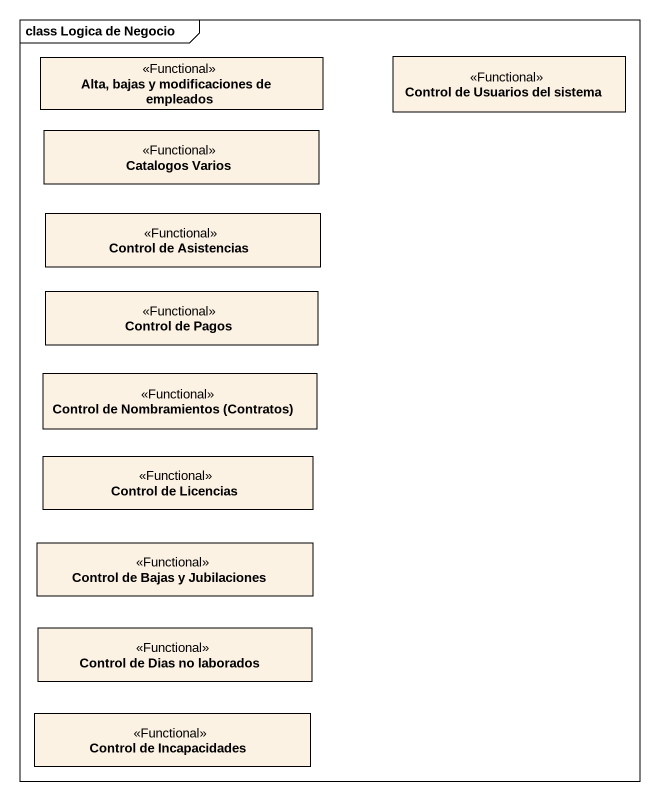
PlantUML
@startuml
mainframe class Logica de Negocio
hide circle
hide empty members
class "Alta, bajas y modificaciones de empleados" as Alta_bajas_y_modificaciones <<Functional>>
class "Control de Usuarios del sistema" as Control_de_Usuarios_del <<Functional>>
class "Catalogos Varios" as Catalogos_Varios <<Functional>>
class "Control de Asistencias" as Control_de_Asistencias <<Functional>>
class "Control de Pagos" as Control_de_Pagos <<Functional>>
class "Control de Nombramientos (Contratos)" as Control_de_Nombramientos <<Functional>>
class "Control de Licencias" as Control_de_Licencias <<Functional>>
class "Control de Bajas y Jubilaciones" as Control_de_Bajas_y <<Functional>>
class "Control de Dias no laborados" as Control_de_Dias_no_laborados <<Functional>>
class "Control de Incapacidades" as Control_de_Incapacidades <<Functional>>
@enduml
